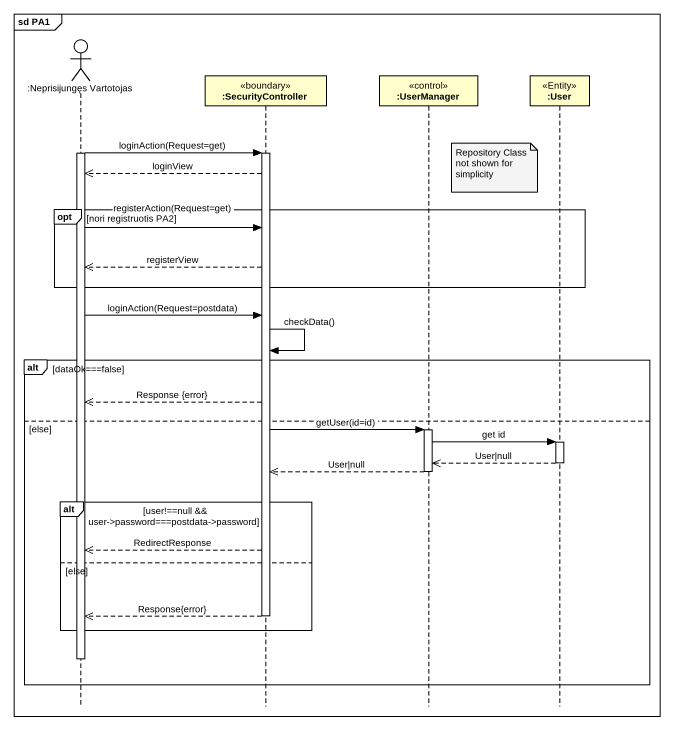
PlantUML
@startuml
mainframe sd PA1
hide footbox
actor ":Neprisijungęs Vartotojas" as Neprisijungęs_Vartotojas
participant ":SecurityController" as SecurityController <<boundary>>
participant ":UserManager" as UserManager <<control>>
participant ":User" as User <<Entity>>

activate Neprisijungęs_Vartotojas
Neprisijungęs_Vartotojas -> SecurityController : loginAction(Request=get)
activate SecurityController
note left of User : Repository Class not shown for simplicity
SecurityController -->> Neprisijungęs_Vartotojas : loginView
opt nori registruotis PA2
  Neprisijungęs_Vartotojas -> SecurityController : registerAction(Request=get)
  SecurityController -->> Neprisijungęs_Vartotojas : registerView
end
Neprisijungęs_Vartotojas -> SecurityController : loginAction(Request=postdata)
SecurityController -> SecurityController : checkData()
alt dataOk===false
  SecurityController -->> Neprisijungęs_Vartotojas : Response {error}
else else
  SecurityController -> UserManager : getUser(id=id)
  activate UserManager
  UserManager -> User : get id
  activate User
  User -->> UserManager : User|null
  deactivate User
  UserManager -->> SecurityController : User|null
  deactivate UserManager
  alt user!==null && user->password===postdata->password
    SecurityController -->> Neprisijungęs_Vartotojas : RedirectResponse
  else else
    SecurityController -->> Neprisijungęs_Vartotojas : Response{error}
    deactivate SecurityController
  end
  deactivate Neprisijungęs_Vartotojas
end
@enduml
